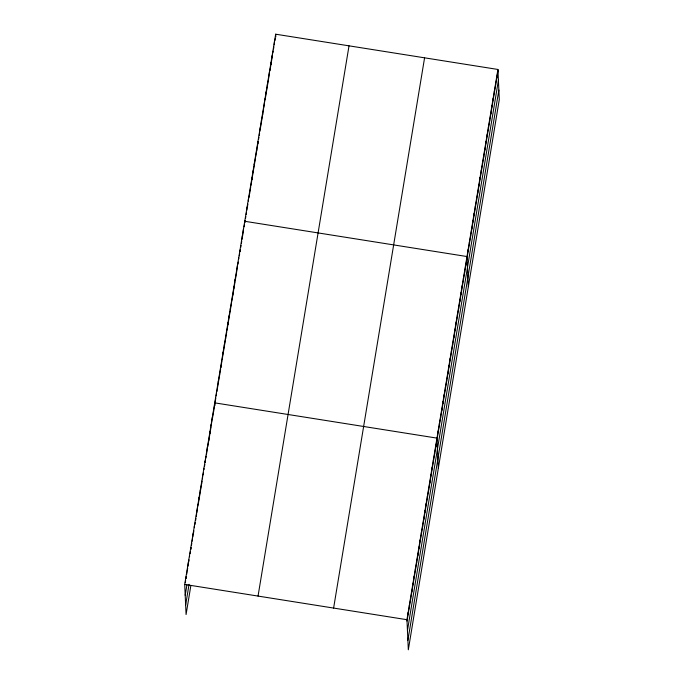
<?xml version="1.0" encoding="UTF-8"?>
<svg xmlns="http://www.w3.org/2000/svg" width="684" height="684" viewBox="0 0 684 684"><rect width="100%" height="100%" fill="white"/><g stroke="black" fill="none" stroke-linecap="round" stroke-linejoin="round"><path stroke-width="1.03" d="M190.879 585.487L186.074 614.54L184.706 584.444L275.678 34.2L497.926 69.46L499.294 99.556L408.322 649.8L406.954 619.704L497.926 69.46M185.287 582.691L185.629 580.613M186.313 576.467L185.971 578.544L185.911 577.176M186.655 574.389L186.997 572.32M187.168 571.277L187.69 568.165M188.032 566.087L188.314 562.65M188.716 561.94L189.058 559.863M190.092 553.638L190.434 551.561M191.118 547.414L190.776 549.491L190.716 548.123M191.46 545.336L191.802 543.267M192.144 541.189L192.486 539.112M192.837 537.034L193.11 533.597M193.521 532.887L193.863 530.81M194.889 524.585L195.231 522.508M195.923 518.361L195.581 520.438L195.513 519.071M196.265 516.283L196.607 514.214M196.778 513.171L197.915 504.544M198.155 504.869L201.412 485.161M202.096 481.006L201.583 484.118L201.523 482.759M202.438 478.928L202.72 475.491M203.122 474.781L203.464 472.704M204.499 466.479L204.841 464.41M205.525 460.255L205.183 462.333L205.123 460.965M205.867 458.177L206.217 456.108M206.559 454.031L207.526 446.438M207.756 446.763L211.014 427.055M212.562 417.71L215.819 398.002M216.161 395.925L216.503 393.847M216.845 391.778L217.196 389.7M217.367 388.657L220.624 368.95M221.992 360.648L220.795 367.906L220.735 366.547M222.163 359.613L225.429 339.897M226.797 331.595L225.6 338.854L225.532 337.494M226.968 330.56L230.226 310.844M231.602 302.542L230.397 309.801L230.337 308.441M231.773 301.507L235.031 281.791M236.407 273.489L235.202 280.748L235.142 279.388M236.578 272.454L237.545 264.862M237.947 264.152L238.288 262.075M239.323 255.85L239.665 253.773M240.349 249.626L240.007 251.695L239.947 250.335M240.691 247.548L241.033 245.471M241.384 243.401L241.726 241.324M242.068 239.246L242.35 235.809M242.581 236.134L243.547 228.542M244.128 226.797L244.47 224.72M245.154 220.59L244.812 222.642L244.752 221.283L466.992 256.543L468.36 286.639M245.488 218.538L245.83 216.477M246.172 214.425L246.514 212.365M246.847 210.313L247.129 206.893M247.531 206.2L247.873 204.14M248.891 197.975L249.403 194.889M250.763 186.672L249.566 193.863L249.506 192.503M250.925 185.638L254.157 166.109M255.517 157.884L254.328 165.083L254.268 163.715M255.688 156.858L258.236 141.443M258.578 139.382L258.92 137.33M259.253 135.27L259.595 133.218M259.937 131.157L260.211 127.737M260.442 128.079L263.673 108.542M263.844 107.516L264.973 98.958M265.204 99.291L268.436 79.763M268.607 78.737L269.727 70.178M269.966 70.512L272.514 55.096M272.848 53.036L273.19 50.984M273.532 48.923L273.874 46.871M274.216 44.819L274.489 41.399M274.891 40.707L275.233 38.646M185.202 595.285L186.92 584.914M185.646 605.058L189.075 584.307M258.048 596.08L349.02 45.837M333.612 608.067L424.584 57.824M407.014 621.063L497.986 70.828M407.45 630.545L498.414 80.31M407.886 640.318L498.858 90.074M184.706 584.444L406.954 619.704M496.738 76.659L496.798 78.019M495.549 83.85L495.609 85.218M494.352 91.049L494.421 92.408M493.164 98.24L493.232 99.608M491.976 105.439L492.035 106.798M490.787 112.629L490.847 113.997M489.599 119.828L489.659 121.196M488.41 127.027L488.47 128.387M487.222 134.218L487.282 135.586M486.025 141.417L486.093 142.776M484.836 148.608L484.905 149.976M483.648 155.807L483.708 157.166M482.459 162.997L482.519 164.365M481.271 170.196L481.331 171.564M480.082 177.395L480.142 178.755M478.894 184.586L478.954 185.954M477.706 191.785L477.765 193.144M476.509 198.976L476.577 200.344M475.32 206.175L475.38 207.534M474.132 213.365L474.192 214.733M472.943 220.564L473.003 221.932M471.755 227.763L471.815 229.123M470.566 234.954L470.626 236.322M469.378 242.153L469.438 243.513M468.181 249.344L468.249 250.712M465.795 263.802L465.855 265.17M464.59 271.069L464.658 272.429M463.393 278.328L463.453 279.696M462.196 285.596L462.256 286.955M460.99 292.855L461.05 294.223M459.793 300.122L459.853 301.482M458.588 307.381L458.648 308.749M457.391 314.649L457.451 316.008M456.185 321.907L456.254 323.276M454.988 329.175L455.048 330.534M453.783 336.434L453.851 337.802M452.586 343.701L452.646 345.061M451.389 350.96L451.449 352.328M450.183 358.228L450.243 359.587M448.986 365.487L449.046 366.855M447.781 372.754L447.84 374.114M446.584 380.013L446.643 381.381M445.378 387.281L445.446 388.64M444.181 394.54L444.241 395.908M442.976 401.807L443.044 403.167M441.779 409.066L441.838 410.434M440.573 416.334L440.641 417.693M439.376 423.593L439.436 424.961M438.179 430.86L438.239 432.22M438.341 468.224L436.973 438.119L214.725 402.859L214.853 405.578M435.776 445.387L435.836 446.746M434.571 452.646L434.631 454.014M433.374 459.913L433.434 461.272M432.168 467.172L432.237 468.54M430.971 474.439L431.031 475.799M429.766 481.698L429.834 483.066M428.569 488.966L428.629 490.325M427.372 496.225L427.432 497.593M426.166 503.492L426.226 504.852M424.969 510.751L425.029 512.119M423.764 518.019L423.823 519.378M422.567 525.278L422.627 526.646M421.361 532.545L421.429 533.905M420.164 539.804L420.224 541.172M418.959 547.072L419.027 548.431M417.762 554.331L417.821 555.699M416.565 561.598L416.624 562.958M415.359 568.857L415.419 570.225M414.162 576.125L414.222 577.484M412.956 583.384L413.016 584.752M411.759 590.651L411.819 592.011M410.554 597.91L410.622 599.278M409.357 605.178L409.417 606.537M408.151 612.436L408.22 613.804M275.678 34.2L275.806 36.919M272.112 55.789L272.172 57.148M270.924 62.979L270.984 64.347M267.35 84.568L267.41 85.936M266.161 91.767L266.221 93.127M262.596 113.347L262.656 114.715M261.408 120.546L261.468 121.906M257.834 142.135L257.894 143.495M256.645 149.326L256.705 150.694M253.08 170.915L253.14 172.274M251.883 178.105L251.951 179.473M248.318 199.694L248.377 201.062M238.742 257.594L238.81 258.962M233.945 286.647L234.005 288.015M232.74 293.915L232.799 295.274M229.14 315.7L229.2 317.068M227.934 322.968L228.003 324.327M224.335 344.753L224.395 346.121M223.138 352.021L223.198 353.38M219.53 373.806L219.59 375.174M218.333 381.073L218.393 382.433M213.528 410.126L213.588 411.486M212.331 417.385L211.185 426.012L211.125 424.653M209.928 431.912L209.988 433.28M208.723 439.179L208.782 440.539M203.917 468.232L203.986 469.592M200.318 490.018L200.378 491.386M199.121 497.285L199.181 498.645M194.316 526.338L194.376 527.697M189.511 555.391L189.571 556.75"/></g></svg>
